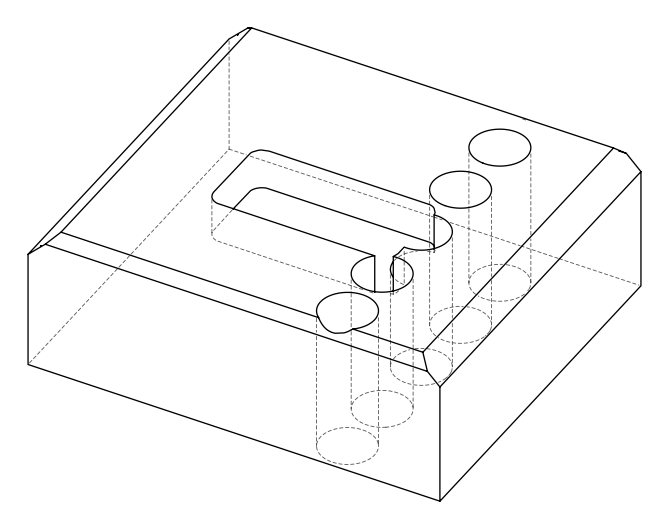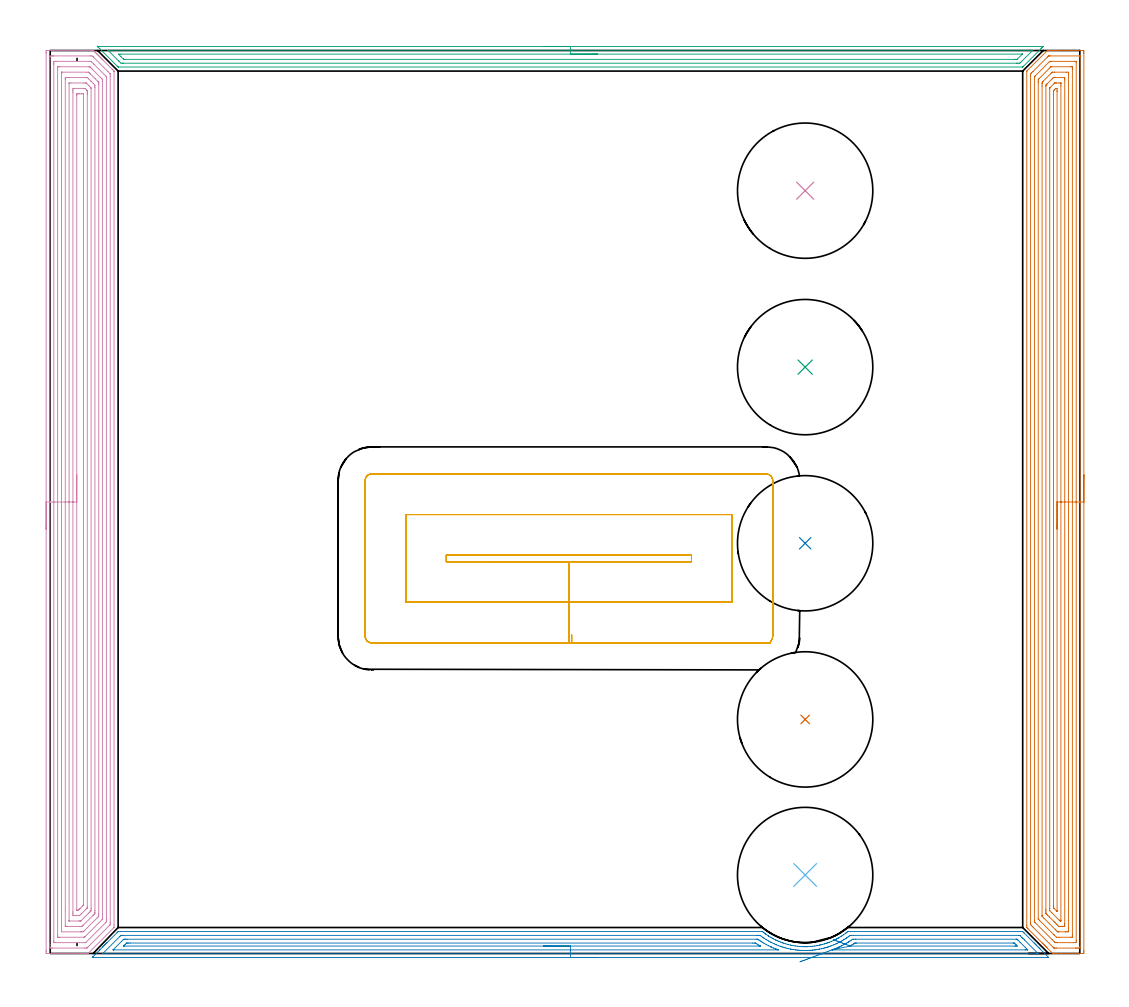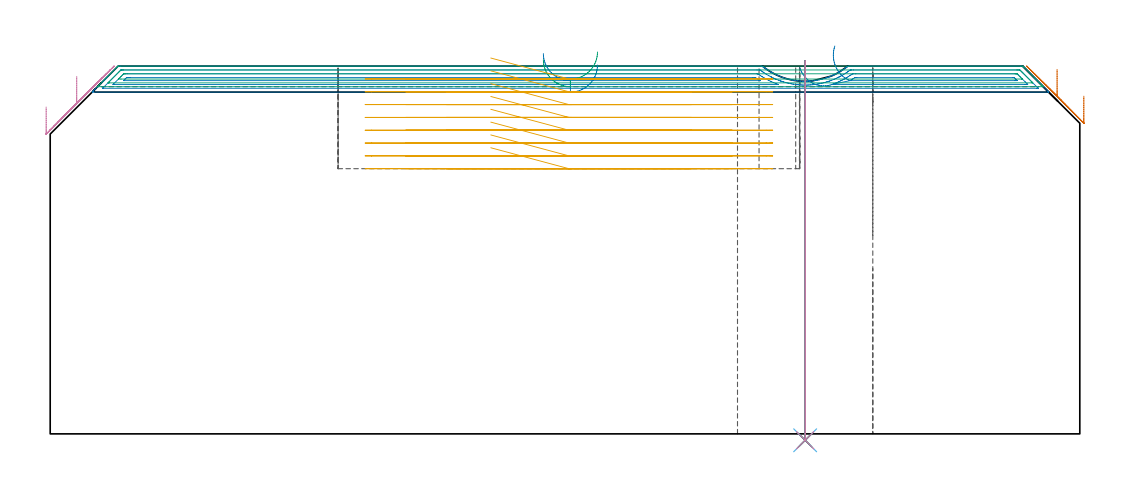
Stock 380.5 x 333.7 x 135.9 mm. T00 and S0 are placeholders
(PLAN: 10 operations, 2 tool changes, 84.1 min)
(1 AREA_MILL | FG_CHAMFER_SURFACE | UGT0205_001 | 21.42 min | 74291 mm3)
(2 AREA_MILL_1 | FG_CHAMFER_SURFACE_1 | UGT0205_001 | 11.01 min | 16251 mm3)
(3 AREA_MILL_2 | FG_CHAMFER_SURFACE_2 | UGT0205_001 | 8.43 min | 10092 mm3)
(4 AREA_MILL_3 | FG_CHAMFER_SURFACE_3 | UGT0205_001 | 24.23 min | 104268 mm3)
(5 MILL_OPEN_POCKET | POCKET_OPEN | UGT0201_094 | Follow Part, ap 5, ae 75% | 16.21 min | 527964 mm3)
(6 INDEXABLE_INSERT_DRILL_THROUGH_HOLE_FROM_SOLID | STEP1HOLE | NXT0302_038 | 0.56 min | 266436 mm3)
(7 INDEXABLE_INSERT_DRILL_THROUGH_HOLE_FROM_SOLID_1 | STEP1HOLE_1 | NXT0302_038 | 0.56 min | 265353 mm3)
(8 INDEXABLE_INSERT_DRILL_THROUGH_HOLE_FROM_SOLID_2 | STEP1HOLE_2 | NXT0302_038 | 0.56 min | 233344 mm3)
(9 INDEXABLE_INSERT_DRILL_THROUGH_HOLE_FROM_SOLID_3 | STEP1HOLE_3 | NXT0302_038 | 0.56 min | 266761 mm3)
(10 INDEXABLE_INSERT_DRILL_THROUGH_HOLE_FROM_SOLID_4 | STEP1HOLE_4 | NXT0302_038 | 0.56 min | 266742 mm3)
(TOOL UGT0205_001 | Chamfer Mill 20 x 3 x 45 deg. | D20 FL50 Z2)
(TOOL UGT0201_094 | End mill 20 mm | D20 FL38 Z4)
(TOOL NXT0302_038 | Index. Insert Drill 50mm [880-D5000L50-04] | D50 PA176 FL200 Z2)
(OP 1 AREA_MILL)
G17 G21 G94 G90
T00 M6
G54
G17 G0 G90 X382. Y176.85 S1061 M3
G43 Z145.9 H0
Z124.8
G94 G1 Y176.812 Z123.928 F250.
Y176.698 Z123.064
Y176.509 Z122.212
Y176.247 Z121.38
Y175.913 Z120.574
Y175.51 Z119.8
Y175.042 Z119.064
Y174.51 Z118.372
Y173.921 Z117.729
Y173.278 Z117.14
Y172.586 Z116.608
Y171.85 Z116.14
Y171.076 Z115.737
Y170.27 Z115.403
Y169.438 Z115.141
Y168.586 Z114.952
Y167.722 Z114.838
Y166.85 Z114.8
Y1.079
X381.999 Y0.623 Z114.801
X381.995 Y0.191 Z114.803
X381.992 Y0.01 Z114.806
X381.57 Y0. Z115.228
X373.65 Z123.145
X372.236 Z124.56
X371.89 Z124.905
X371.197 Z125.603
X370.57 Z126.229
X370.523 Y0.001 Z126.277
X370.497 Y0.002 Z126.301
X368.536 Y1.963 Z128.262
X368.37 Y2.127 Z128.425
X368.21 Y2.289 Z128.588
X368.089 Y2.41 Z128.709
X367.93 Y2.567 Z128.865
X367.777 Y2.722 Z129.021
X367.642 Y2.857 Z129.156
X367.49 Y3.007 Z129.305
X367.343 Y3.156 Z129.454
X367.195 Y3.304 Z129.603
X367.05 Y3.448 Z129.745
X366.91 Y3.589 Z129.888
X366.748 Y3.751 Z130.05
X366.61 Y3.888 Z130.186
X361.331 Y9.169 Z135.469
X360.943 Y9.56 Z135.856
X360.907 Y9.599 Z135.893
X360.9 Y10.453 Z135.9
Y325.927
X360.903 Y326.095 Z135.889
X361.044 Y326.244 Z135.755
X368.488 Y333.69 Z128.309
X368.494 Y333.694 Z128.303
X368.768 Y333.7 Z128.027
X369.063 Z127.736
X369.437 Z127.363
X370.13 Z126.665
X371.357 Z125.44
X371.89 Z124.905
X372.503 Z124.292
X380.957 Y333.699 Z115.841
X381.57 Y333.694 Z115.228
X381.992 Y333.69 Z114.806
X381.995 Y333.509 Z114.803
X381.999 Y333.077 Z114.801
X382. Y332.64 Z114.8
Y166.85
X380.586 Z116.214
X380.585 Y2.516 Z116.215
X380.584 Y2.41 Z116.216
X380.579 Y2.026 Z116.221
X380.206 Y2.008 Z116.594
X379.81 Y2.003 Z116.99
X379.333 Y2. Z117.467
X378.93 Z117.87
X371.89 Z124.91
X371.412 Y2.002 Z125.388
X371.01 Y2.008 Z125.79
X370.955 Y2.01 Z125.845
X370.897 Y2.063 Z125.903
X370.778 Y2.176 Z126.022
X370.54 Y2.41 Z126.26
X363.39 Y9.56 Z133.41
X363.09 Y9.861 Z133.71
X362.508 Y10.453 Z134.292
X362.321 Y10.656 Z134.479
X362.314 Y11.347 Z134.486
X362.315 Y324.14 Z134.485
X362.319 Y324.924 Z134.481
X362.321 Y325.034 Z134.479
X362.696 Y325.434 Z134.104
X363.177 Y325.928 Z133.623
X368.54 Y331.29 Z128.26
X368.902 Y331.643 Z127.898
X368.95 Y331.689 Z127.85
X369.048 Y331.692 Z127.752
X369.25 Y331.696 Z127.55
X369.727 Y331.7 Z127.073
X380.286 Z116.514
X380.497 Y331.698 Z116.303
X380.529 Y331.696 Z116.271
X380.563 Y331.69 Z116.237
X380.579 Y331.684 Z116.221
X380.58 Y331.658 Z116.22
X380.585 Y331.396 Z116.215
X380.586 Y166.85 Z116.214
X379.172 Z117.628
X379.171 Y4.846 Z117.629
X379.169 Y4.198 Z117.631
X379.167 Y4.075 Z117.633
X379.165 Y4.022 Z117.635
X379.116 Y4.008 Z117.684
X378.93 Y4.005 Z117.87
X378.244 Y4. Z118.556
X372.084 Y4.001 Z124.716
X371.89 Y4.004 Z124.91
X371.696 Y4.01 Z125.104
X371.378 Y4.033 Z125.422
X371.205 Y4.198 Z125.595
X371.01 Y4.39 Z125.79
X370.308 Y5.091 Z126.492
X363.97 Y11.429 Z132.83
X363.771 Y11.632 Z133.029
X363.747 Y11.659 Z133.053
X363.739 Y11.672 Z133.061
X363.735 Y11.701 Z133.065
X363.731 Y11.831 Z133.069
X363.729 Y11.995 Z133.071
Y323.492
X363.731 Y323.816 Z133.069
X363.734 Y323.978 Z133.066
X363.735 Y324.014 Z133.065
X363.76 Y324.048 Z133.04
X363.841 Y324.14 Z132.959
X363.906 Y324.206 Z132.894
X363.97 Y324.271 Z132.83
X369.226 Y329.527 Z127.574
X369.25 Y329.549 Z127.55
X369.346 Y329.635 Z127.454
X369.423 Y329.69 Z127.377
X369.593 Y329.694 Z127.207
X369.936 Y329.699 Z126.864
X378.736 Z118.064
X378.93 Y329.696 Z117.87
X379.124 Y329.69 Z117.676
X379.165 Y329.684 Z117.635
X379.167 Y329.649 Z117.633
X379.17 Y329.584 Z117.63
X379.171 Y329.502 Z117.629
Y329.257
X379.172 Y166.85 Z117.628
X377.757 Z119.043
Y6.879
X377.755 Y6.284 Z119.045
X377.752 Y6.083 Z119.048
X377.751 Y6.019 Z119.049
X377.71 Y6.01 Z119.09
X377.155 Y6. Z119.645
X372.77 Z124.03
X371.89 Y6.003 Z124.91
X371.87 Y6.005 Z124.93
X371.01 Y6.84 Z125.79
X370.97 Y6.879 Z125.83
X365.608 Y12.241 Z131.192
X365.482 Y12.369 Z131.318
X365.219 Y12.639 Z131.581
X365.149 Y12.713 Z131.651
X365.147 Y12.727 Z131.653
X365.144 Y12.763 Z131.656
X365.143 Y12.837 Z131.657
Y322.056
X365.144 Y322.353 Z131.656
X365.148 Y322.945 Z131.652
X365.15 Y322.982 Z131.65
X365.164 Y323.004 Z131.636
X365.214 Y323.058 Z131.586
X365.396 Y323.247 Z131.404
X369.25 Y327.101 Z127.55
X369.556 Y327.405 Z127.244
X369.75 Y327.594 Z127.05
X369.821 Y327.66 Z126.979
X369.862 Y327.69 Z126.938
X370.145 Y327.7 Z126.655
X377.185 Z119.615
X377.603 Y327.695 Z119.197
X377.707 Y327.691 Z119.093
X377.751 Y327.688 Z119.049
X377.753 Y327.653 Z119.047
X377.755 Y327.56 Z119.045
X377.757 Y327.119 Z119.043
Y326.821
Y166.85
X376.343 Z120.457
Y9.506
X376.34 Y8.666 Z120.46
X376.339 Y8.617 Z120.461
X376.29 Y8.01 Z120.51
X376.062 Y8.004 Z120.738
X375.41 Y8.001 Z121.39
X375.186 Y8. Z121.614
X372.77 Z124.03
X372.546 Z124.254
X372.382 Y8.003 Z124.418
X372.341 Y8.006 Z124.459
X372.323 Y8.01 Z124.477
X372.284 Y8.041 Z124.516
X372.133 Y8.181 Z124.667
X371.89 Y8.414 Z124.91
X371.634 Y8.666 Z125.166
X367.164 Y13.135 Z129.636
X366.61 Y13.696 Z130.19
X366.575 Y13.735 Z130.225
X366.564 Y13.866 Z130.236
X366.559 Y13.974 Z130.241
X366.557 Y14.028 Z130.243
Y320.62
X366.56 Y321.459 Z130.24
X366.562 Y321.508 Z130.238
X366.61 Y322. Z130.19
X366.782 Y322.178 Z130.018
X366.952 Y322.353 Z129.848
X369.883 Y325.285 Z126.917
X370.13 Y325.529 Z126.67
X370.263 Y325.656 Z126.537
X370.3 Y325.69 Z126.5
X370.359 Y325.695 Z126.441
X371.01 Y325.699 Z125.79
X371.234 Y325.7 Z125.566
X375.635 Y325.699 Z121.165
X376.29 Y325.69 Z120.51
X376.338 Y325.034 Z120.462
X376.341 Y324.982 Z120.459
X376.343 Y324.14 Z120.457
Y324.086
Y166.85
X374.929 Z121.871
X374.928 Y10.942 Z121.872
X374.926 Y10.453 Z121.874
X374.923 Y10.054 Z121.877
X374.915 Y10.01 Z121.885
X374.864 Y10.007 Z121.936
X374.753 Y10.003 Z122.047
X374.53 Y10.001 Z122.27
X374.096 Y10. Z122.704
X373.65 Y10.001 Z123.15
X373.214 Y10.003 Z123.586
X372.77 Y10.01 Z124.03
X372.303 Y10.453 Z124.497
X371.89 Y10.86 Z124.91
X371.401 Y11.347 Z125.399
X371.01 Y11.737 Z125.79
X369.25 Y13.497 Z127.55
X368.72 Y14.028 Z128.08
X368.37 Y14.382 Z128.43
X368.104 Y14.656 Z128.696
X367.978 Y14.792 Z128.822
X367.976 Y14.922 Z128.824
X367.973 Y15.326 Z128.827
X367.971 Y15.816 Z128.829
Y16.221
X367.972 Y320.565 Z128.828
X367.973 Y320.768 Z128.827
X367.976 Y320.869 Z128.824
X367.978 Y320.915 Z128.822
X368. Y320.941 Z128.8
X368.37 Y321.322 Z128.43
X368.438 Y321.39 Z128.362
X368.507 Y321.459 Z128.293
X370.294 Y323.247 Z126.506
X370.657 Y323.605 Z126.143
X370.708 Y323.653 Z126.092
X370.74 Y323.68 Z126.06
X370.787 Y323.69 Z126.013
X371.01 Y323.694 Z125.79
X371.444 Y323.699 Z125.356
X374.679 Z122.121
X374.798 Y323.697 Z122.002
X374.877 Y323.694 Z121.923
X374.918 Y323.691 Z121.882
X374.922 Y323.651 Z121.878
X374.926 Y323.247 Z121.874
X374.928 Y322.842 Z121.872
X374.929 Y166.85 Z121.871
X373.515 Z123.285
X373.514 Y12.379 Z123.286
X373.513 Y12.241 Z123.287
X373.51 Y12.091 Z123.29
X373.508 Y12.023 Z123.292
X373.458 Y12.01 Z123.342
X373.347 Y12.009 Z123.453
X373.224 Y12.01 Z123.576
X373.093 Y12.116 Z123.707
X372.959 Y12.241 Z123.841
X372.77 Y12.428 Z124.03
X370.13 Y15.068 Z126.67
X369.392 Y15.816 Z127.408
X369.386 Y16.571 Z127.414
Y16.709
Y319.534
X369.387 Y319.672 Z127.413
X369.391 Y319.86 Z127.409
X369.392 Y319.88 Z127.408
X369.404 Y319.897 Z127.396
X369.435 Y319.934 Z127.365
X369.493 Y319.995 Z127.307
X371.01 Y321.512 Z125.79
X371.179 Y321.67 Z125.621
X371.213 Y321.69 Z125.587
X371.251 Y321.694 Z125.549
X371.331 Y321.697 Z125.469
X371.653 Y321.7 Z125.147
X371.89 Z124.91
X372.77 Z124.03
X373.414 Y321.699 Z123.386
X373.477 Y321.694 Z123.323
X373.499 Y321.69 Z123.301
X373.508 Y321.682 Z123.292
X373.51 Y321.657 Z123.29
X373.513 Y321.598 Z123.287
X373.514 Y321.459 Z123.286
X373.515 Y320.703 Z123.285
Y166.85
X372.101 Z124.699
X372.1 Y15.816 Z124.7
X372.099 Y15.603 Z124.701
X372.097 Y15.573 Z124.703
X372.096 Y15.568 Z124.704
X372.061 Y15.598 Z124.739
X371.948 Y15.701 Z124.852
X371.89 Y15.757 Z124.91
X370.938 Y16.709 Z125.862
X370.865 Y16.788 Z125.935
X370.818 Y16.841 Z125.982
X370.806 Y16.873 Z125.994
X370.804 Y16.919 Z125.996
X370.8 Y17.603 Z126.
Y17.817
Y318.098
X370.804 Y318.778 Z125.996
X370.806 Y318.83 Z125.994
X370.81 Y318.851 Z125.99
X370.824 Y318.869 Z125.976
X370.87 Y318.92 Z125.93
X371.01 Y319.062 Z125.79
X371.315 Y319.363 Z125.485
X371.63 Y319.672 Z125.17
X371.865 Y319.697 Z124.935
X371.89 Y319.695 Z124.91
X372.093 Y319.672 Z124.707
X372.096 Y319.462 Z124.704
X372.1 Y318.778 Z124.7
Y318.564
X372.101 Y166.85 Z124.699
Y165.978 Z124.738
Y165.113 Z124.851
Y164.262 Z125.04
Y163.43 Z125.303
Y162.624 Z125.636
Y161.85 Z126.039
Y161.114 Z126.508
Y160.422 Z127.039
Y159.779 Z127.628
Y159.19 Z128.272
Y158.658 Z128.964
Y158.19 Z129.699
Y157.787 Z130.473
Y157.453 Z131.279
Y157.191 Z132.111
Y157.002 Z132.963
Y156.888 Z133.828
Y156.85 Z134.699
G0 Z145.9
M5
M2
(OP 2 AREA_MILL_1)
G17 G21 G94 G90
T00 M6
G54
G17 G0 G90 X202.25 Y-1.5 S1061 M3
G43 Z145.9 H0
Z136.3
G94 G1 X202.212 Z135.428 F250.
X202.098 Z134.563
X201.909 Z133.712
X201.647 Z132.88
X201.313 Z132.074
X200.91 Z131.3
X200.442 Z130.564
X199.91 Z129.872
X199.321 Z129.229
X198.678 Z128.639
X197.986 Z128.108
X197.25 Z127.64
X196.476 Z127.237
X195.67 Z126.903
X194.838 Z126.641
X193.987 Z126.452
X193.122 Z126.338
X192.25 Z126.3
X15.68
X15.519 Y-1.493 Z126.306
X15.68 Y-1.323 Z126.477
X15.9 Y-1.1 Z126.7
X15.908 Y-1.092 Z126.708
X16.574 Y-0.425 Z127.374
X17.468 Y0.469 Z128.268
X18.249 Y1.25 Z129.049
X18.362 Y1.364 Z129.161
X19.256 Y2.258 Z130.055
X19.419 Y2.422 Z130.216
X19.579 Y2.58 Z130.378
X19.703 Y2.705 Z130.502
X19.858 Y2.861 Z130.656
X20.01 Y3.011 Z130.809
X20.15 Y3.152 Z130.949
X20.298 Y3.3 Z131.095
X20.442 Y3.443 Z131.241
X20.598 Y3.599 Z131.396
X20.737 Y3.739 Z131.535
X20.873 Y3.875 Z131.672
X21.045 Y4.046 Z131.844
X24.691 Y7.692 Z135.49
X25.068 Y8.065 Z135.864
X25.099 Y8.093 Z135.893
X25.962 Y8.1 Z135.9
X262.878
X263.227 Z135.885
X263.447 Y7.933 Z135.725
X263.727 Y7.712 Z135.512
X263.734 Y7.707 Z135.507
X264.144 Y7.399 Z135.195
X264.298 Y7.287 Z135.087
X264.368 Y7.237 Z135.036
X264.551 Y7.106 Z134.903
X264.627 Y7.051 Z134.848
X265.37 Y6.548 Z134.344
X265.521 Y6.45 Z134.247
X265.56 Y6.426 Z134.224
X266.415 Y5.905 Z133.703
X266.454 Y5.882 Z133.68
X266.815 Y5.673 Z133.473
X267.308 Y5.41 Z133.207
X268.069 Y5.024 Z132.824
X268.202 Y4.958 Z132.755
X268.813 Y4.673 Z132.472
X269.136 Y4.536 Z132.331
X269.989 Y4.188 Z131.988
X270.679 Y3.928 Z131.726
X270.924 Y3.846 Z131.643
X271.776 Y3.578 Z131.375
X272.669 Y3.325 Z131.123
X273.563 Y3.103 Z130.901
X274.117 Y2.984 Z130.784
X274.457 Y2.921 Z130.721
X275.35 Y2.779 Z130.575
X276.244 Y2.663 Z130.458
X277.137 Y2.581 Z130.375
X277.182 Y2.578 Z130.372
X278.031 Y2.527 Z130.321
X278.076 Y2.525 Z130.32
X278.477 Y2.51 Z130.307
X278.97 Y2.504 Z130.302
X279.371 Y2.508 Z130.305
X279.683 Y2.517 Z130.311
X279.818 Y2.521 Z130.315
X280.711 Y2.571 Z130.363
X281.605 Y2.647 Z130.443
X282.498 Y2.756 Z130.553
X283.275 Y2.88 Z130.678
X283.392 Y2.899 Z130.696
X284.221 Y3.054 Z130.854
X284.286 Y3.068 Z130.868
X284.329 Y3.079 Z130.879
X284.781 Y3.19 Z130.986
X285.179 Y3.285 Z131.084
X285.228 Y3.298 Z131.098
X286.073 Y3.533 Z131.328
X286.416 Y3.639 Z131.436
X286.57 Y3.688 Z131.482
X286.845 Y3.773 Z131.568
X286.966 Y3.811 Z131.605
X287.321 Y3.928 Z131.726
X287.464 Y3.982 Z131.778
X287.802 Y4.108 Z131.906
X287.86 Y4.129 Z131.927
X288.753 Y4.491 Z132.287
X289.468 Y4.801 Z132.599
X289.647 Y4.884 Z132.684
X290.146 Y5.135 Z132.931
X290.54 Y5.33 Z133.129
X290.552 Y5.336 Z133.136
X291.185 Y5.674 Z133.472
X291.251 Y5.712 Z133.51
X291.434 Y5.817 Z133.614
X292.328 Y6.353 Z134.152
X292.656 Y6.566 Z134.361
X293.221 Y6.946 Z134.744
X293.887 Y7.421 Z135.217
X294.115 Y7.59 Z135.388
X294.169 Y7.632 Z135.43
X294.357 Y7.778 Z135.576
X294.527 Y7.911 Z135.704
X294.774 Y8.099 Z135.886
X295.063 Y8.1 Z135.9
X358.538
X359.401 Y8.093 Z135.893
X359.432 Y8.065 Z135.864
X359.809 Y7.692 Z135.49
X359.879 Y7.621 Z135.42
X363.627 Y3.875 Z131.672
X363.763 Y3.739 Z131.535
X363.903 Y3.599 Z131.396
X364.058 Y3.443 Z131.241
X364.2 Y3.302 Z131.098
X364.35 Y3.152 Z130.949
X364.49 Y3.011 Z130.809
X364.642 Y2.861 Z130.656
X365.128 Y2.372 Z130.172
X365.393 Y2.108 Z129.907
X365.52 Y1.982 Z129.779
X365.868 Y1.632 Z129.432
X368.883 Y-1.382 Z126.417
X368.969 Y-1.472 Z126.326
X368.983 Y-1.494 Z126.304
X368.969 Y-1.5 Z126.299
X192.25 Z126.3
Y-0.086 Z127.714
X19.703 Y-0.085 Z127.715
X19.572
X19.445 Y-0.081 Z127.719
X19.39 Y-0.079 Z127.721
Y-0.071 Z127.729
X19.47 Y0.016 Z127.816
X19.559 Y0.108 Z127.908
X19.703 Y0.254 Z128.054
X25.671 Y6.221 Z134.021
X25.962 Y6.51 Z134.31
X26.12 Y6.658 Z134.458
X26.144 Y6.679 Z134.479
X26.188 Y6.681 Z134.481
X26.283 Y6.684 Z134.484
X26.474 Y6.685 Z134.485
X26.856 Y6.686 Z134.486
X261.22
X261.984 Y6.685 Z134.485
X262.116 Y6.683 Z134.483
X262.303 Y6.679 Z134.479
X262.355 Y6.669 Z134.469
X262.878 Y6.296 Z134.096
X263.393 Y5.935 Z133.735
X263.772 Y5.68 Z133.48
X264.541 Y5.179 Z132.979
X264.743 Y5.057 Z132.857
X265.56 Y4.581 Z132.381
X266.308 Y4.178 Z131.978
X266.454 Y4.103 Z131.903
X266.613 Y4.022 Z131.822
X267.348 Y3.666 Z131.466
X267.499 Y3.596 Z131.396
X268.161 Y3.3 Z131.1
X268.242 Y3.266 Z131.066
X268.301 Y3.242 Z131.042
X269.136 Y2.915 Z130.715
X269.78 Y2.667 Z130.467
X270.03 Y2.58 Z130.38
X270.099 Y2.558 Z130.358
X270.528 Y2.422 Z130.222
X270.924 Y2.299 Z130.099
X271.103 Y2.245 Z130.045
X271.818 Y2.049 Z129.849
X272.339 Y1.91 Z129.71
X272.712 Y1.817 Z129.617
X272.837 Y1.788 Z129.588
X273.564 Y1.626 Z129.426
X273.606 Y1.618 Z129.418
X274.008 Y1.543 Z129.343
X274.5 Y1.464 Z129.264
X274.596 Y1.449 Z129.249
X275.394 Y1.338 Z129.138
X275.635 Y1.307 Z129.107
X276.288 Y1.237 Z129.037
X276.634 Y1.204 Z129.004
X277.182 Y1.163 Z128.963
X277.597 Y1.136 Z128.936
X278.076 Y1.114 Z128.914
X278.527 Y1.1 Z128.9
X278.97 Y1.096 Z128.896
X279.422 Y1.099 Z128.899
X279.864 Y1.111 Z128.911
X280.285 Y1.13 Z128.93
X280.758 Y1.158 Z128.958
X281.124 Y1.184 Z128.984
X281.652 Y1.229 Z129.029
X281.943 Y1.258 Z129.058
X282.546 Y1.329 Z129.129
X282.739 Y1.354 Z129.154
X283.44 Y1.457 Z129.257
X283.517 Y1.468 Z129.268
X283.969 Y1.543 Z129.343
X284.276 Y1.601 Z129.401
X284.334 Y1.613 Z129.413
X285.014 Y1.754 Z129.554
X285.111 Y1.775 Z129.575
X285.228 Y1.803 Z129.603
X285.73 Y1.929 Z129.729
X286.122 Y2.032 Z129.832
X286.433 Y2.117 Z129.917
X287.017 Y2.282 Z130.082
X287.126 Y2.315 Z130.115
X287.474 Y2.422 Z130.222
X287.85 Y2.541 Z130.341
X287.911 Y2.562 Z130.362
X288.46 Y2.761 Z130.561
X288.805 Y2.89 Z130.69
X289.599 Y3.202 Z131.002
X289.835 Y3.3 Z131.1
X290.357 Y3.531 Z131.331
X290.593 Y3.638 Z131.438
X290.962 Y3.815 Z131.615
X291.487 Y4.072 Z131.872
X291.559 Y4.108 Z131.908
X291.697 Y4.178 Z131.978
X292.14 Y4.415 Z132.215
X292.381 Y4.546 Z132.346
X292.708 Y4.735 Z132.535
X293.26 Y5.057 Z132.857
X293.271 Y5.064 Z132.864
X293.814 Y5.406 Z133.206
X294.169 Y5.634 Z133.434
X294.352 Y5.755 Z133.555
X294.615 Y5.935 Z133.735
X294.876 Y6.118 Z133.918
X295.063 Y6.25 Z134.05
X295.395 Y6.487 Z134.287
X295.605 Y6.635 Z134.435
X295.674 Y6.679 Z134.479
X295.766 Y6.681 Z134.481
X295.957 Y6.684 Z134.484
X296.087 Y6.685 Z134.485
X296.851 Y6.686 Z134.486
X357.775 Y6.685 Z134.485
X358.156 Y6.681 Z134.481
X358.342 Y6.679 Z134.479
X358.538 Y6.501 Z134.301
X359.113 Y5.935 Z133.735
X359.432 Y5.618 Z133.418
X359.994 Y5.057 Z132.857
X365.05 Y-0.001 Z127.799
X365.099 Y-0.053 Z127.747
X365.119 Y-0.077 Z127.723
Y-0.08 Z127.72
X365.114 Y-0.082 Z127.718
X365.052 Y-0.084 Z127.716
X364.797 Y-0.086 Z127.714
X364.667
X192.25
Y1.328 Z129.128
X23.498 Y1.329 Z129.129
X23.314 Y1.33 Z129.13
X23.28 Y1.332 Z129.132
X23.25 Y1.335 Z129.135
X23.264 Y1.357 Z129.157
X23.28 Y1.379 Z129.179
X23.362 Y1.463 Z129.263
X23.442 Y1.543 Z129.343
X26.957 Y5.057 Z132.857
X27.118 Y5.21 Z133.01
X27.174 Y5.263 Z133.063
X27.313 Y5.267 Z133.067
X27.532 Y5.27 Z133.07
X27.75 Y5.271 Z133.071
X28.425
X261.09
X261.308 Y5.268 Z133.068
X261.453 Y5.264 Z133.064
X261.494 Y5.26 Z133.06
X261.518 Y5.246 Z133.046
X261.57 Y5.213 Z133.013
X261.796 Y5.057 Z132.857
X261.984 Y4.927 Z132.727
X262.418 Y4.63 Z132.43
X262.878 Y4.337 Z132.137
X263.133 Y4.178 Z131.978
X263.772 Y3.795 Z131.595
X264.628 Y3.3 Z131.1
X264.666 Y3.279 Z131.079
X264.713 Y3.254 Z131.054
X265.56 Y2.825 Z130.625
X266.376 Y2.422 Z130.222
X266.454 Y2.386 Z130.186
X266.521 Y2.355 Z130.155
X267.348 Y2.006 Z129.806
X268.075 Y1.707 Z129.507
X268.242 Y1.643 Z129.443
X268.503 Y1.543 Z129.343
X269.022 Y1.348 Z129.148
X269.064 Y1.331 Z129.131
X269.02 Y1.329 Z129.129
X268.942
X192.25 Y1.328 Z129.128
Y2.743 Z130.543
X27.422
X27.241 Y2.746 Z130.546
X27.125 Y2.75 Z130.55
X27.11 Y2.751 Z130.551
X27.119 Y2.763 Z130.563
X27.145 Y2.794 Z130.594
X27.185 Y2.836 Z130.636
X27.256 Y2.907 Z130.707
X27.699 Y3.35 Z131.15
X27.75 Y3.401 Z131.201
X28.148 Y3.787 Z131.587
X28.223 Y3.85 Z131.65
X28.36 Y3.853 Z131.653
X28.644 Y3.856 Z131.656
X28.971 Y3.857 Z131.657
X29.538
X259.629
X260.196 Y3.856 Z131.656
X260.527 Y3.853 Z131.653
X260.66 Y3.85 Z131.65
X261.09 Y3.575 Z131.375
X261.521 Y3.3 Z131.1
X261.984 Y3.01 Z130.81
X262.214 Y2.867 Z130.667
X262.326 Y2.797 Z130.597
X262.398 Y2.75 Z130.55
X262.399 Y2.748 Z130.548
X262.395 Y2.746 Z130.546
X262.363 Y2.744 Z130.544
X262.245 Y2.743 Z130.543
X261.984
X192.25
X191.378 Z130.581
X190.514 Z130.695
X189.662 Z130.883
X188.83 Z131.146
X188.024 Z131.48
X187.25 Z131.882
X186.514 Z132.351
X185.822 Z132.882
X185.179 Z133.472
X184.59 Z134.115
X184.059 Z134.807
X183.59 Z135.543
X183.187 Z136.316
X182.853 Z137.122
X182.591 Z137.954
X182.402 Z138.806
X182.288 Z139.671
X182.25 Z140.543
G0 Z145.9
X277.061 Y-3.103
Z135.292
G1 X277.364 Y-2.989 Z134.481
X277.732 Y-2.852 Z133.703
X278.163 Y-2.691 Z132.961
X278.652 Y-2.508 Z132.262
X279.197 Y-2.305 Z131.612
X279.792 Y-2.083 Z131.014
X280.434 Y-1.843 Z130.475
X281.118 Y-1.588 Z129.997
X281.838 Y-1.319 Z129.584
X282.589 Y-1.038 Z129.24
X283.365 Y-0.749 Z128.967
X284.161 Y-0.451 Z128.768
X284.97 Y-0.149 Z128.643
X285.786 Y0.155 Z128.594
X286.603 Y0.46 Z128.621
X287.414 Y0.763 Z128.724
X288.214 Y1.062 Z128.902
X288.997 Y1.354 Z129.154
X289.503 Y1.543 Z129.343
X289.644 Y1.597 Z129.397
X289.699 Y1.618 Z129.418
X290.279 Y1.851 Z129.651
X290.593 Y1.979 Z129.779
X290.908 Y2.111 Z129.911
X291.487 Y2.359 Z130.159
X291.531 Y2.378 Z130.178
X291.626 Y2.422 Z130.222
X292.131 Y2.666 Z130.466
X292.381 Y2.789 Z130.589
X292.724 Y2.963 Z130.763
X293.275 Y3.246 Z131.046
X293.311 Y3.265 Z131.065
X293.376 Y3.3 Z131.1
X293.879 Y3.585 Z131.385
X294.169 Y3.751 Z131.551
X294.439 Y3.913 Z131.713
X294.879 Y4.178 Z131.978
X294.992 Y4.248 Z132.048
X295.063 Y4.293 Z132.093
X295.528 Y4.599 Z132.399
X295.957 Y4.884 Z132.684
X296.414 Y5.198 Z132.998
X296.502 Y5.258 Z133.058
X296.633 Y5.264 Z133.064
X296.851 Y5.267 Z133.067
X297.527 Y5.271 Z133.071
X297.745
X356.969
X357.115 Y5.27 Z133.07
X357.231 Y5.267 Z133.067
X357.306 Y5.265 Z133.065
X357.342 Y5.247 Z133.047
X357.541 Y5.057 Z132.857
X357.644 Y4.956 Z132.756
X358.423 Y4.178 Z131.978
X360.326 Y2.275 Z130.075
X361.056 Y1.543 Z129.343
X361.22 Y1.375 Z129.175
X361.253 Y1.332 Z129.132
X361.22 Y1.33 Z129.13
X360.545 Y1.329 Z129.129
X360.326 Y1.328 Z129.128
X289.699 Y1.329 Z129.129
X289.019 Y1.333 Z129.133
X289.011 Y1.335 Z129.135
X288.997 Y1.354 Z129.154
X295.62 Y2.748 Z130.548
X295.619 Y2.753 Z130.553
X295.857 Y2.905 Z130.705
X295.957 Y2.967 Z130.767
X296.164 Y3.096 Z130.896
X296.491 Y3.3 Z131.1
X296.708 Y3.44 Z131.24
X296.851 Y3.532 Z131.332
X297.246 Y3.79 Z131.59
X297.329 Y3.843 Z131.643
X297.462 Y3.85 Z131.65
X297.745 Y3.854 Z131.654
X298.072 Y3.857 Z131.657
X355.856
X356.185 Y3.856 Z131.656
X356.253 Y3.853 Z131.653
X356.284 Y3.851 Z131.651
X356.417 Y3.725 Z131.525
X356.644 Y3.506 Z131.306
X356.75 Y3.401 Z131.201
X356.851 Y3.3 Z131.1
X356.948 Y3.201 Z131.001
X357.13 Y3.013 Z130.813
X357.38 Y2.749 Z130.549
X357.314 Y2.747 Z130.547
X356.75 Y2.743 Z130.543
X356.424
X295.957
X295.627 Y2.746 Z130.546
X295.62 Y2.748 Z130.548
X294.865 Y3.037 Z130.877
X294.14 Y3.314 Z131.275
X293.449 Y3.577 Z131.739
X292.8 Y3.825 Z132.266
X292.195 Y4.056 Z132.851
X291.641 Y4.268 Z133.49
X291.141 Y4.459 Z134.179
X290.698 Y4.628 Z134.912
X290.317 Y4.773 Z135.683
X290.001 Y4.894 Z136.487
X289.751 Y4.99 Z137.317
X289.569 Y5.059 Z138.168
X289.458 Y5.102 Z139.032
X289.417 Y5.117 Z139.903
X289.447 Y5.106 Z140.775
X289.548 Y5.067 Z141.64
X289.72 Y5.001 Z142.493
X289.96 Y4.91 Z143.327
G0 Z145.9
M5
M2
(OP 3 AREA_MILL_2)
G17 G21 G94 G90
T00 M6
G54
G17 G0 G90 X182.25 Y335.2 S1061 M3
G43 Z145.9 H0
Z138.3
G94 G1 X182.288 Z137.428 F250.
X182.402 Z136.563
X182.591 Z135.712
X182.853 Z134.88
X183.187 Z134.074
X183.59 Z133.3
X184.059 Z132.564
X184.59 Z131.872
X185.179 Z131.229
X185.822 Z130.639
X186.514 Z130.108
X187.25 Z129.64
X188.024 Z129.237
X188.83 Z128.903
X189.662 Z128.641
X190.514 Z128.452
X191.378 Z128.338
X192.25 Z128.3
X366.866
X366.898 Y335.199 Z128.299
X366.99 Y335.193 Z128.296
X366.982 Y335.177 Z128.312
X366.833 Y335.032 Z128.466
X366.689 Y334.886 Z128.609
X366.549 Y334.748 Z128.75
X366.387 Y334.586 Z128.912
X366.253 Y334.451 Z129.045
X366.123 Y334.322 Z129.176
X359.689 Y327.889 Z135.61
X359.472 Y327.673 Z135.823
X359.395 Y327.603 Z135.889
X359.243 Y327.6 Z135.9
X25.257
X25.105 Y327.603 Z135.889
X25.024 Y327.675 Z135.822
X24.811 Y327.889 Z135.61
X24.786 Y327.914 Z135.585
X18.377 Y334.322 Z129.176
X17.811 Y334.886 Z128.609
X17.667 Y335.032 Z128.466
X17.517 Y335.178 Z128.311
X17.509 Y335.193 Z128.296
Y335.195 Z128.294
X17.634 Y335.2 Z128.3
X192.25
Y333.786 Z129.714
X362.815 Y333.785 Z129.715
X363.053 Y333.783 Z129.717
X363.11 Y333.779 Z129.721
X363.087 Y333.749 Z129.751
X362.917 Y333.57 Z129.93
X362.815 Y333.464 Z130.036
X362.652 Y333.302 Z130.198
X359.006 Y329.657 Z133.843
X358.678 Y329.336 Z134.164
X358.35 Y329.021 Z134.479
X358.112 Y329.017 Z134.483
X357.457 Y329.015 Z134.485
X357.222 Y329.014 Z134.486
X27.043 Y329.015 Z134.485
X26.808
X26.15 Y329.021 Z134.479
X25.497 Y329.657 Z133.843
X25.257 Y329.893 Z133.607
X21.685 Y333.465 Z130.035
X21.406 Y333.752 Z129.748
X21.383 Y333.779 Z129.721
X21.41 Y333.782 Z129.718
X21.501 Y333.785 Z129.715
X21.685 Y333.786 Z129.714
X21.92
X192.25
Y332.372 Z131.128
X359.141 Y332.371 Z131.129
X359.177
X359.243 Y332.367 Z131.133
X359.249 Y332.366 Z131.134
X359.248 Y332.357 Z131.143
X359.243 Y332.344 Z131.156
X359.207 Y332.306 Z131.194
X359.173 Y332.272 Z131.228
X357.428 Y330.528 Z132.972
X357.33 Y330.441 Z133.059
X356.973 Y330.433 Z133.067
X356.769 Y330.43 Z133.07
X356.666 Y330.429 Z133.071
X356.564
X27.834
X27.629 Y330.431 Z133.069
X27.22 Y330.436 Z133.064
X27.169 Y330.442 Z133.058
X27.155 Y330.452 Z133.048
X27.126 Y330.477 Z133.023
X27.071 Y330.528 Z132.972
X27.043 Y330.556 Z132.944
X26.15 Y331.449 Z132.051
X25.33 Y332.272 Z131.228
X25.257 Y332.348 Z131.152
X25.254 Y332.366 Z131.134
X26.15 Y332.371 Z131.129
X192.25 Y332.372 Z131.128
X193.122 Z131.166
X193.987 Z131.28
X194.838 Z131.469
X195.67 Z131.731
X196.476 Z132.065
X197.25 Z132.468
X197.986 Z132.937
X198.678 Z133.468
X199.321 Z134.057
X199.91 Z134.701
X200.442 Z135.393
X200.91 Z136.128
X201.313 Z136.902
X201.647 Z137.708
X201.909 Z138.54
X202.098 Z139.392
X202.212 Z140.257
X202.25 Z141.128
G0 Z145.9
M5
M2
(OP 4 AREA_MILL_3)
G17 G21 G94 G90
T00 M6
G54
G17 G0 G90 X-1.5 Y156.85 S1061 M3
G43 Z145.9 H0
Z120.8
G94 G1 Y156.888 Z119.928 F250.
Y157.002 Z119.063
Y157.191 Z118.212
Y157.453 Z117.38
Y157.787 Z116.574
Y158.19 Z115.8
Y158.658 Z115.064
Y159.19 Z114.372
Y159.779 Z113.729
Y160.422 Z113.14
Y161.114 Z112.608
Y161.85 Z112.14
Y162.624 Z111.737
Y163.43 Z111.403
Y164.262 Z111.141
Y165.113 Z110.952
Y165.978 Z110.838
Y166.85 Z110.8
Y332.739
X-1.499 Y333.077 Z110.801
X-1.494 Y333.627 Z110.804
X-1.492 Y333.692 Z110.806
X-0.947 Y333.696 Z111.35
X-0.328 Y333.7 Z111.969
X12.383 Z124.678
X13.81 Z126.107
X15.049 Z127.343
X15.857 Z128.156
X15.898 Z128.196
X15.938 Y333.699 Z128.236
X15.993 Y333.696 Z128.29
X16.028 Y333.673 Z128.327
X16.144 Y333.557 Z128.443
X16.234 Y333.468 Z128.53
X16.325 Y333.375 Z128.625
X16.438 Y333.262 Z128.738
X16.53 Y333.172 Z128.826
X16.623 Y333.077 Z128.923
X16.733 Y332.968 Z129.032
X16.826 Y332.875 Z129.123
X16.921 Y332.779 Z129.221
X17.027 Y332.673 Z129.327
X17.123 Y332.579 Z129.419
X17.219 Y332.481 Z129.518
X17.322 Y332.378 Z129.621
X17.419 Y332.283 Z129.715
X17.517 Y332.183 Z129.816
X17.617 Y332.084 Z129.916
X17.715 Y331.987 Z130.011
X17.815 Y331.886 Z130.114
X17.911 Y331.789 Z130.211
X18.011 Y331.691 Z130.307
X18.113 Y331.588 Z130.412
X18.206 Y331.495 Z130.505
X18.308 Y331.394 Z130.604
X18.411 Y331.29 Z130.71
X18.5 Y331.2 Z130.8
X18.604 Y331.098 Z130.9
X18.708 Y330.992 Z131.008
X18.795 Y330.905 Z131.095
X18.9 Y330.802 Z131.196
X19.006 Y330.694 Z131.306
X19.09 Y330.611 Z131.389
X19.196 Y330.506 Z131.492
X19.304 Y330.396 Z131.604
X19.384 Y330.316 Z131.684
X19.493 Y330.209 Z131.789
X22.881 Y326.821 Z135.177
X23.047 Y326.655 Z135.342
X23.213 Y326.488 Z135.511
X23.327 Y326.374 Z135.624
X23.492 Y326.211 Z135.786
X23.545 Y326.154 Z135.841
X23.597 Y326.095 Z135.889
X23.6 Y325.928 Z135.9
Y10.453
X23.595 Y9.643 Z135.894
X23.593 Y9.597 Z135.893
X23.558 Y9.56 Z135.858
X23.492 Y9.491 Z135.789
X14.16 Y0.16 Z126.459
X14.009 Y0.006 Z126.301
X13.987 Y0.002 Z126.279
X13.81 Y0. Z126.11
X13.083 Z125.383
X12.383 Z124.678
X11.144 Z123.441
X9.717 Z122.013
X-0.328 Z111.969
X-0.947 Y0.001 Z111.35
X-1.166 Y0.003 Z111.132
X-1.492 Y0.008 Z110.806
X-1.494 Y0.073 Z110.804
X-1.498 Y0.623 Z110.802
X-1.5 Y1.179 Z110.8
Y166.85
X-0.086 Z112.214
Y330.396
X-0.085 Y331.29 Z112.215
X-0.084 Y331.315 Z112.216
X-0.059 Y331.69 Z112.241
X0.425 Y331.698 Z112.725
X0.83 Y331.699 Z113.13
X1.311 Y331.7 Z113.611
X14.642 Y331.699 Z126.942
X15.049 Y331.696 Z127.349
X15.54 Y331.69 Z127.84
X15.938 Y331.312 Z128.238
X15.961 Y331.29 Z128.261
X21.323 Y325.928 Z133.623
X22.159 Y325.083 Z134.459
X22.174 Y325.064 Z134.474
X22.18 Y325.034 Z134.48
X22.183 Y325.009 Z134.483
X22.186 Y324.14 Z134.486
X22.185 Y11.347 Z134.485
Y11.321
X22.159 Y10.62 Z134.459
X22.079 Y10.534 Z134.379
X22.002 Y10.453 Z134.302
X13.96 Y2.41 Z126.26
X13.61 Y2.07 Z125.91
X13.563 Y2.025 Z125.863
X13.475 Y2.01 Z125.775
X13.272 Y2.006 Z125.572
X12.79 Y2.001 Z125.09
X0.83 Z113.13
X0.346 Y2.003 Z112.646
X-0.059 Y2.01 Z112.241
X-0.084 Y2.41 Z112.216
X-0.085 Y2.436 Z112.215
X-0.086 Y3.304 Z112.214
Y166.85
X1.328 Z113.628
X1.329 Y328.609 Z113.629
X1.33 Y329. Z113.63
X1.333 Y329.502 Z113.633
X1.335 Y329.689 Z113.635
X1.525 Y329.697 Z113.825
X1.719 Y329.698 Z114.019
X2.411 Y329.7 Z114.711
X14.16 Z126.46
X14.856 Y329.696 Z127.156
X15.049 Y329.69 Z127.349
X15.108 Y329.679 Z127.408
X15.171 Y329.622 Z127.471
X15.296 Y329.502 Z127.596
X15.938 Y328.863 Z128.238
X16.192 Y328.609 Z128.492
X20.381 Y324.419 Z132.681
X20.657 Y324.14 Z132.957
X20.75 Y324.039 Z133.05
X20.765 Y324.013 Z133.065
X20.767 Y323.992 Z133.067
X20.77 Y323.944 Z133.07
X20.771 Y323.748 Z133.071
Y12.742
X20.77 Y12.241 Z133.07
X20.768 Y11.852 Z133.068
X20.764 Y11.724 Z133.064
X20.759 Y11.67 Z133.059
X20.415 Y11.314 Z132.715
X13.272 Y4.172 Z125.572
X13.096 Y4.01 Z125.396
X12.926 Y4.006 Z125.226
X12.579 Y4.001 Z124.879
X1.719 Z114.019
X1.522 Y4.003 Z113.822
X1.392 Y4.007 Z113.692
X1.347 Y4.01 Z113.647
X1.335 Y4.024 Z113.635
X1.333 Y4.067 Z113.633
X1.331 Y4.198 Z113.631
X1.329 Y4.59 Z113.629
X1.328 Y166.85 Z113.628
X2.743 Z115.043
Y326.821
X2.747 Y327.574 Z115.047
X2.749 Y327.678 Z115.049
X2.841 Y327.69 Z115.141
X3.059 Y327.694 Z115.359
X3.511 Y327.7 Z115.811
X14.175 Z126.475
X14.612 Y327.692 Z126.912
X14.638 Y327.69 Z126.938
X14.675 Y327.664 Z126.975
X14.761 Y327.584 Z127.061
X14.889 Y327.46 Z127.189
X15.049 Y327.302 Z127.349
X15.53 Y326.821 Z127.83
X18.604 Y323.748 Z130.904
X19.104 Y323.246 Z131.404
X19.271 Y323.074 Z131.571
X19.33 Y323.009 Z131.63
X19.351 Y322.981 Z131.651
X19.352 Y322.961 Z131.652
X19.355 Y322.868 Z131.655
X19.357 Y322.489 Z131.657
Y322.353
Y13.271
X19.35 Y12.713 Z131.65
X19.326 Y12.684 Z131.626
X19.276 Y12.629 Z131.576
X19.193 Y12.542 Z131.493
X12.954 Y6.304 Z125.254
X12.763 Y6.115 Z125.063
X12.692 Y6.049 Z124.992
X12.653 Y6.013 Z124.953
X12.368 Y6. Z124.668
X3.481 Z115.781
X3.054 Y6.006 Z115.354
X2.841 Y6.01 Z115.141
X2.749 Y6.018 Z115.049
X2.743 Y6.879 Z115.043
Y166.85
X4.157 Z116.457
Y325.263
X4.159 Y325.492 Z116.459
X4.162 Y325.645 Z116.462
X4.164 Y325.691 Z116.464
X4.179 Y325.693 Z116.479
X4.219 Y325.696 Z116.519
X4.385 Y325.699 Z116.685
X4.611 Y325.7 Z116.911
X13.499 Y325.699 Z125.799
X14.16 Y325.69 Z126.46
X14.202 Y325.688 Z126.502
X14.246 Y325.648 Z126.546
X14.335 Y325.563 Z126.635
X14.513 Y325.388 Z126.813
X14.868 Y325.034 Z127.168
X16.656 Y323.246 Z128.956
X17.549 Y322.353 Z129.849
X17.715 Y322.184 Z130.015
X17.893 Y322. Z130.193
X17.935 Y321.955 Z130.235
X17.938 Y321.841 Z130.238
X17.941 Y321.688 Z130.241
X17.943 Y321.459 Z130.243
Y321.23
Y14.693
X17.939 Y14.028 Z130.239
X17.937 Y13.805 Z130.237
X17.929 Y13.739 Z130.229
X17.883 Y13.69 Z130.183
X17.715 Y13.516 Z130.015
X17.526 Y13.325 Z129.826
X17.336 Y13.134 Z129.636
X12.625 Y8.423 Z124.925
X12.383 Y8.184 Z124.683
X12.245 Y8.052 Z124.545
X12.206 Y8.016 Z124.506
X12.148 Y8.008 Z124.448
X11.494 Y8.001 Z123.794
X11.268 Y8. Z123.568
X4.157 Y8.001 Z116.457
Y166.85
X5.571 Z117.871
Y322.947
X5.573 Y323.246 Z117.873
X5.576 Y323.544 Z117.876
X5.578 Y323.683 Z117.878
X5.719 Y323.692 Z118.019
X6.162 Y323.698 Z118.462
X6.6 Y323.7 Z118.9
X7.051 Z119.351
X12.822 Y323.699 Z125.122
X13.272 Y323.695 Z125.572
X13.719 Y323.69 Z126.019
X14.16 Y323.288 Z126.46
X14.205 Y323.246 Z126.505
X15.049 Y322.403 Z127.349
X15.938 Y321.513 Z128.238
X15.99 Y321.459 Z128.29
X16.522 Y320.872 Z128.822
X16.524 Y320.565 Z128.824
X16.528 Y319.972 Z128.828
X16.529 Y15.816 Z128.829
X16.526 Y15.224 Z128.826
X16.523 Y14.922 Z128.823
X16.519 Y14.779 Z128.819
X16.425 Y14.68 Z128.725
X16.303 Y14.554 Z128.603
X15.938 Y14.186 Z128.238
X15.859 Y14.107 Z128.159
X12.206 Y10.453 Z124.506
X11.847 Y10.098 Z124.147
X11.796 Y10.051 Z124.096
X11.764 Y10.024 Z124.064
X11.719 Y10.01 Z124.019
X11.494 Y10.006 Z123.794
X11.056 Y10.001 Z123.356
X6.162 Y10. Z118.462
X5.723 Y10.001 Z118.023
X5.593 Y10.007 Z117.893
X5.581 Y10.009 Z117.881
X5.578 Y10.02 Z117.878
X5.575 Y10.063 Z117.875
X5.572 Y10.153 Z117.872
X5.571 Y15.917 Z117.871
Y166.85
X6.985 Z119.285
X6.986 Y321.459 Z119.286
X6.987 Y321.524 Z119.287
X6.99 Y321.591 Z119.29
X6.998 Y321.69 Z119.298
X7.051 Y321.691 Z119.351
X7.701 Y321.699 Z120.001
X12.383 Y321.7 Z124.683
X13.035 Y321.697 Z125.335
X13.272 Y321.69 Z125.572
X13.302 Y321.682 Z125.602
X13.336 Y321.655 Z125.636
X13.406 Y321.592 Z125.706
X13.543 Y321.459 Z125.843
X14.16 Y320.842 Z126.46
X14.436 Y320.565 Z126.736
X15.049 Y319.942 Z127.349
X15.108 Y319.865 Z127.408
X15.112 Y319.738 Z127.412
X15.114 Y319.672 Z127.414
Y16.644
X15.108 Y15.816 Z127.408
X15.081 Y15.784 Z127.381
X15.049 Y15.749 Z127.349
X14.638 Y15.335 Z126.938
X14.225 Y14.922 Z126.525
X11.494 Y12.193 Z123.794
X11.323 Y12.032 Z123.623
X11.29 Y12.01 Z123.59
X11.251 Y12.006 Z123.551
X11.17 Y12.003 Z123.47
X10.845 Y12. Z123.145
X10.606 Z122.906
X7.051 Y12.001 Z119.351
X7.017 Y12.004 Z119.317
X6.998 Y12.008 Z119.298
X6.992 Y12.011 Z119.292
X6.99 Y12.043 Z119.29
X6.986 Y12.175 Z119.286
X6.985 Y12.241 Z119.285
Y166.85
X8.399 Z120.699
X8.4 Y318.315 Z120.7
Y318.778
X8.402 Y319.206 Z120.702
X8.406 Y319.672 Z120.706
X8.801 Y319.699 Z121.101
X12.356 Z124.656
X12.383 Y319.698 Z124.683
X12.87 Y319.672 Z125.17
X13.272 Y319.276 Z125.572
X13.52 Y319.025 Z125.82
X13.645 Y318.897 Z125.945
X13.694 Y318.835 Z125.994
X13.695 Y318.778 Z125.995
X13.699 Y318.349 Z125.999
X13.7 Y317.884 Z126.
Y317.453
Y17.172
X13.698 Y16.941 Z125.998
X13.696 Y16.884 Z125.996
X13.694 Y16.858 Z125.994
X13.678 Y16.837 Z125.978
X13.56 Y16.709 Z125.86
X13.417 Y16.564 Z125.717
X13.272 Y16.418 Z125.572
X11.494 Y14.642 Z123.794
X11.186 Y14.338 Z123.486
X10.869 Y14.028 Z123.169
X10.632 Y14.002 Z122.932
X10.606 Y14.001 Z122.906
X9.745 Y14. Z122.045
X8.856 Y14.001 Z121.156
X8.828 Y14.002 Z121.128
X8.407 Y14.028 Z120.707
X8.402 Y14.456 Z120.702
X8.4 Y14.922 Z120.7
Y15.353
X8.399 Y166.85 Z120.699
X9.814 Z122.114
Y316.991
X9.816 Y317.389 Z122.116
X9.818 Y317.588 Z122.118
X9.82 Y317.678 Z122.12
X9.909 Y317.691 Z122.209
X10.606 Y317.698 Z122.906
X10.789 Y317.7 Z123.089
X11.494 Z123.794
X11.678 Z123.978
X12.232 Y317.696 Z124.532
X12.264 Y317.694 Z124.564
X12.278 Y317.69 Z124.578
X12.28 Y317.679 Z124.58
X12.283 Y317.596 Z124.583
X12.285 Y317.427 Z124.585
X12.286 Y18.497 Z124.586
X12.282 Y18.099 Z124.582
X12.279 Y17.904 Z124.579
X12.19 Y17.798 Z124.49
X12.004 Y17.603 Z124.304
X11.113 Y16.709 Z123.413
X10.858 Y16.456 Z123.158
X10.606 Y16.207 Z122.906
X10.407 Y16.015 Z122.707
X9.865 Y16.004 Z122.165
X9.834 Y16.007 Z122.134
X9.821 Y16.01 Z122.121
X9.819 Y16.022 Z122.119
X9.816 Y16.105 Z122.116
X9.814 Y16.274 Z122.114
Y166.85
Y167.722 Z122.152
Y168.586 Z122.266
Y169.438 Z122.454
Y170.27 Z122.717
Y171.076 Z123.051
Y171.85 Z123.453
Y172.586 Z123.922
Y173.278 Z124.453
Y173.921 Z125.043
Y174.51 Z125.686
Y175.041 Z126.378
Y175.51 Z127.114
Y175.913 Z127.887
Y176.247 Z128.693
Y176.509 Z129.525
Y176.698 Z130.377
Y176.812 Z131.242
Y176.85 Z132.114
G0 Z145.9
M5
M2
(OP 5 MILL_OPEN_POCKET)
G17 G21 G94 G90
T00 M6
G54
G17 G0 G90 X162.823 Y144.8 S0 M3
G43 Z145.9 H0
Z138.9
G94 G1 X191.7 Z131.162 F250.
X237. F500.
Y147.2
X146.4
Y144.8
X191.7
Y129.8
X252.
Y162.2
X131.4
Y129.8
X191.7
Y114.8
X266.023
X266.706 Y116.049
G3 X267. Y117.2 R2.4
G1 Y174.966
X266.977 Y175.131
G3 X264.6 Y177.2 R2.4
G1 X118.8
G3 X116.4 Y174.8 R2.4
G1 Y117.2
G3 X118.8 Y114.8 R2.4
G1 X191.7
X192.7
Y117.8 F250.
G0 X162.823 Y144.8 Z134.162
G1 X191.7 Z126.425
X237. F500.
Y147.2
X146.4
Y144.8
X191.7
Y129.8
X252.
Y162.2
X131.4
Y129.8
X191.7
Y114.8
X266.023
X266.706 Y116.049
G3 X267. Y117.2 R2.4
G1 Y174.966
X266.977 Y175.131
G3 X264.6 Y177.2 R2.4
G1 X118.8
G3 X116.4 Y174.8 R2.4
G1 Y117.2
G3 X118.8 Y114.8 R2.4
G1 X191.7
X192.7
Y117.8 F250.
G0 X162.823 Y144.8 Z129.425
G1 X191.7 Z121.687
X237. F500.
Y147.2
X146.4
Y144.8
X191.7
Y129.8
X252.
Y162.2
X131.4
Y129.8
X191.7
Y114.8
X266.023
X266.706 Y116.049
G3 X267. Y117.2 R2.4
G1 Y174.966
X266.977 Y175.131
G3 X264.6 Y177.2 R2.4
G1 X118.8
G3 X116.4 Y174.8 R2.4
G1 Y117.2
G3 X118.8 Y114.8 R2.4
G1 X191.7
X192.7
Y117.8 F250.
G0 X162.823 Y144.8 Z124.687
G1 X191.7 Z116.95
X237. F500.
Y147.2
X146.4
Y144.8
X191.7
Y129.8
X252.
Y162.2
X131.4
Y129.8
X191.7
Y114.8
X266.023
X266.706 Y116.049
G3 X267. Y117.2 R2.4
G1 Y174.966
X266.977 Y175.131
G3 X264.6 Y177.2 R2.4
G1 X118.8
G3 X116.4 Y174.8 R2.4
G1 Y117.2
G3 X118.8 Y114.8 R2.4
G1 X191.7
X192.7
Y117.8 F250.
G0 X162.823 Y144.8 Z119.95
G1 X191.7 Z112.212
X237. F500.
Y147.2
X146.4
Y144.8
X191.7
Y129.8
X252.
Y162.2
X131.4
Y129.8
X191.7
Y114.8
X266.023
X266.706 Y116.049
G3 X267. Y117.2 R2.4
G1 Y174.966
X266.977 Y175.131
G3 X264.6 Y177.2 R2.4
G1 X118.8
G3 X116.4 Y174.8 R2.4
G1 Y117.2
G3 X118.8 Y114.8 R2.4
G1 X191.7
X192.7
Y117.8 F250.
G0 X162.823 Y144.8 Z115.212
G1 X191.7 Z107.475
X237. F500.
Y147.2
X146.4
Y144.8
X191.7
Y129.8
X252.
Y162.2
X131.4
Y129.8
X191.7
Y114.8
X266.023
X266.706 Y116.049
G3 X267. Y117.2 R2.4
G1 Y174.966
X266.977 Y175.131
G3 X264.6 Y177.2 R2.4
G1 X118.8
G3 X116.4 Y174.8 R2.4
G1 Y117.2
G3 X118.8 Y114.8 R2.4
G1 X191.7
X192.7
Y117.8 F250.
G0 X162.823 Y144.8 Z110.475
G1 X191.7 Z102.737
X237. F500.
Y147.2
X146.4
Y144.8
X191.7
Y129.8
X252.
Y162.2
X131.4
Y129.8
X191.7
Y114.8
X266.023
X266.706 Y116.049
G3 X267. Y117.2 R2.4
G1 Y174.966
X266.977 Y175.131
G3 X264.6 Y177.2 R2.4
G1 X118.8
G3 X116.4 Y174.8 R2.4
G1 Y117.2
G3 X118.8 Y114.8 R2.4
G1 X191.7
X192.7
Y117.8 F250.
G0 X162.823 Y144.8 Z105.737
G1 X191.7 Z98.
X237. F500.
Y147.2
X146.4
Y144.8
X191.7
Y129.8
X252.
Y162.2
X131.4
Y129.8
X191.7
Y114.8
X266.023
X266.706 Y116.049
G3 X267. Y117.2 R2.4
G1 Y174.966
X266.977 Y175.131
G3 X264.6 Y177.2 R2.4
G1 X118.8
G3 X116.4 Y174.8 R2.4
G1 Y117.2
G3 X118.8 Y114.8 R2.4
G1 X191.7
X192.7
Y117.8 F250.
G0 Z145.9
M5
M2
(OP 6 INDEXABLE_INSERT_DRILL_THROUGH_HOLE_FROM_SOLID)
G17 G21 G94 G90
T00 M6
G54
G17 G0 G90 X279. Y29. S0 M3
G43 Z145.9 H1
G94 G81 G98 Z-2.373 F250. R137.9
G80
M5
M2
(OP 7 INDEXABLE_INSERT_DRILL_THROUGH_HOLE_FROM_SOLID_1)
G17 G21 G94 G90
T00 M6
G54
G17 G0 G90 X279. Y86.5 S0 M3
G43 Z145.9 H1
G94 G81 G98 Z-2.373 F250. R137.9
G80
M5
M2
(OP 8 INDEXABLE_INSERT_DRILL_THROUGH_HOLE_FROM_SOLID_2)
G17 G21 G94 G90
T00 M6
G54
G17 G0 G90 X279. Y151.6 S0 M3
G43 Z145.9 H1
G94 G81 G98 Z-2.373 F250. R137.9
G80
M5
M2
(OP 9 INDEXABLE_INSERT_DRILL_THROUGH_HOLE_FROM_SOLID_3)
G17 G21 G94 G90
T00 M6
G54
G17 G0 G90 X279. Y216.7 S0 M3
G43 Z145.9 H1
G94 G81 G98 Z-2.373 F250. R137.9
G80
M5
M2
(OP 10 INDEXABLE_INSERT_DRILL_THROUGH_HOLE_FROM_SOLID_4)
G17 G21 G94 G90
T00 M6
G54
G17 G0 G90 X279. Y281.9 S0 M3
G43 Z145.9 H1
G94 G81 G98 Z-2.373 F250. R137.9
G80
M5
M2
